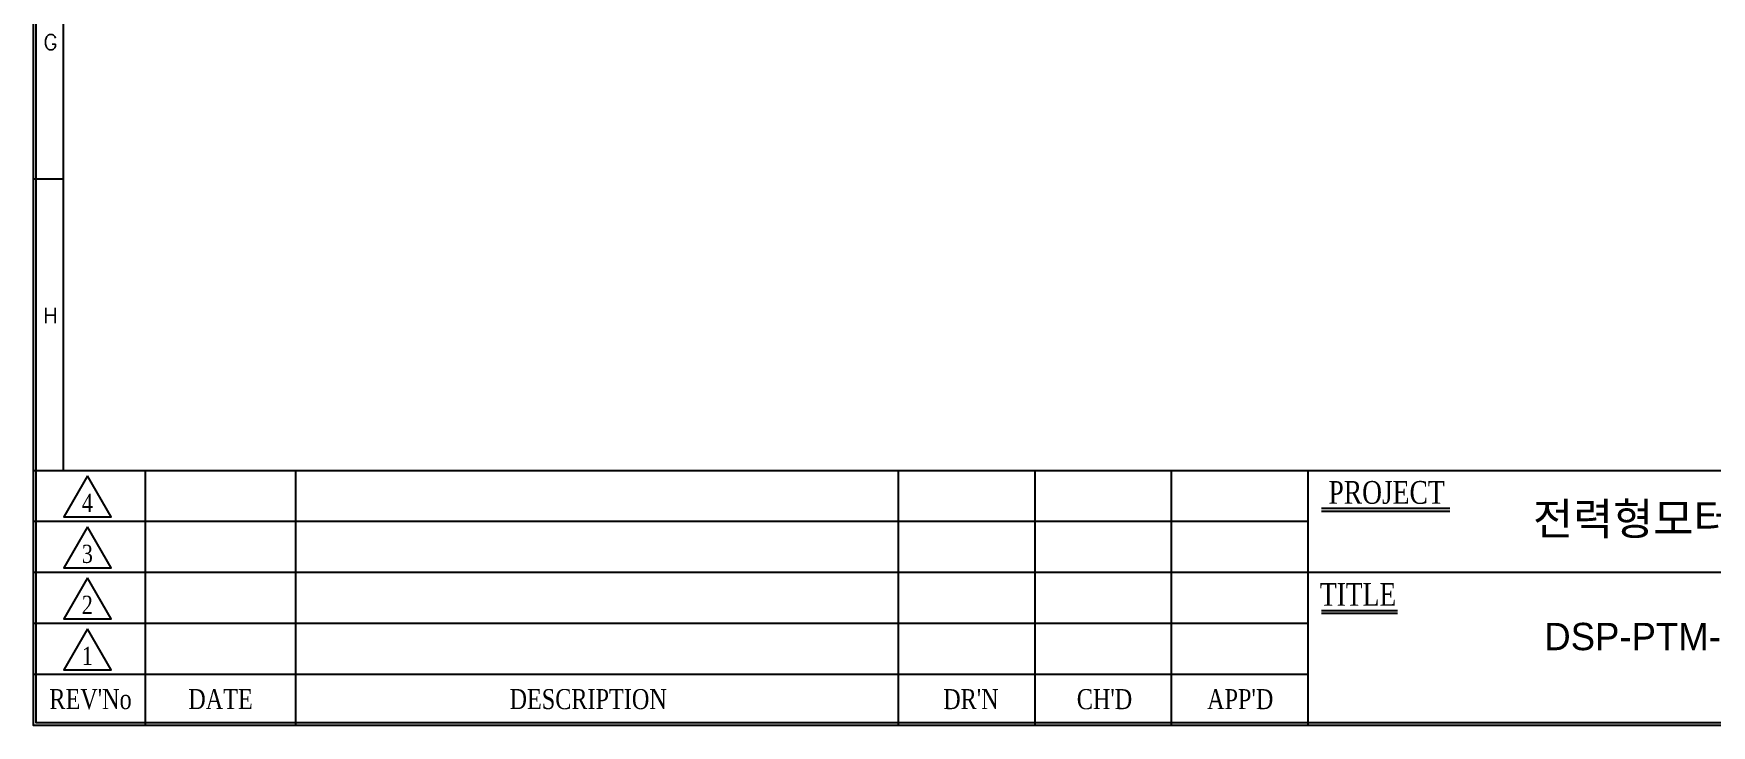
# Model space of a CAD drawing. Header units: millimetres. Extents: x 45 to 885, y 38 to 718.
# Drawn here: x 474.3 to 656.8, y 340.6 to 415.8 of the extents above; entities that cross this region are included whole.
import ezdxf
from ezdxf.enums import TextEntityAlignment as Align

# ---------------------------------------------------------------- set-up
doc = ezdxf.new("R2010")
doc.units = ezdxf.units.MM
for name, color, linetype in [('10', 1, 'Continuous'), ('20', 2, 'Continuous'), ('30', 3, 'Continuous'), ('40', 4, 'Continuous'), ('70', 7, 'Continuous'), ('ASHADE', 7, 'Continuous')]:
    doc.layers.add(name, color=color, linetype=linetype)
doc.styles.add('ghs', font='NGULIM.TTF')
doc.styles.add('SIMPLEX', font='SIMPLEX')
doc.styles.add('SS', font='batang.ttc', dxfattribs={"width": 0.8})

msp = doc.modelspace()

# ---------------------------------------------------------------- linework, layer by layer
at = {"layer": '10', "color": 7}
for p, q in [((614.342, 363.91), (628.31, 363.91)), ((614.342, 352.822), (622.595, 352.822))]:
    msp.add_line(p, q, dxfattribs=at)
for points in [[(480.122, 367.735), (477.55, 363.28), (482.694, 363.28)], [(480.122, 362.191), (477.55, 357.736), (482.694, 357.736)], [(480.122, 356.647), (477.55, 352.192), (482.694, 352.192)], [(480.122, 351.103), (477.55, 346.648), (482.694, 346.648)]]:
    msp.add_lwpolyline(points, close=True, dxfattribs=at)
at = {"layer": '20', "color": 7}
msp.add_line((477.525, 368.333), (477.525, 604.646), dxfattribs=at)
at = {"layer": '30', "color": 0, "linetype": 'ByBlock', "lineweight": 25}
msp.add_line((474.258, 400.013), (477.525, 400.013), dxfattribs=at)
at = {"layer": '40', "color": 7}
for p, q in [((486.401, 368.333), (486.401, 340.613)), ((502.736, 368.333), (502.736, 340.613)), ((568.308, 368.333), (568.308, 340.613)), ((583.158, 368.333), (583.158, 340.613)), ((598.008, 368.333), (598.008, 340.613)), ((612.858, 368.333), (612.858, 340.613)), ((612.858, 362.789), (474.258, 362.789)), ((612.858, 357.245), (474.258, 357.245)), ((701.958, 357.245), (612.858, 357.245)), ((612.858, 351.701), (474.258, 351.701)), ((612.858, 346.157), (474.258, 346.157))]:
    msp.add_line(p, q, dxfattribs=at)
at = {"layer": '70', "color": 7}
for p, q in [((474.258, 368.333), (850.458, 368.333)), ((614.342, 364.207), (628.31, 364.207)), ((614.342, 353.119), (622.595, 353.119))]:
    msp.add_line(p, q, dxfattribs=at)
for points in [[(850.458, 340.613), (474.258, 340.613), (474.258, 607.913), (850.458, 607.913)], [(850.161, 340.91), (474.555, 340.91), (474.555, 607.616), (850.161, 607.616)]]:
    msp.add_lwpolyline(points, close=True, dxfattribs=at)

# ---------------------------------------------------------------- texts
at = {"layer": '30', "color": 0, "linetype": 'ByBlock', "lineweight": 25, "style": 'SIMPLEX'}
msp.add_text('G', height=1.683, dxfattribs=at).set_placement((476.09, 414.863), align=Align.MIDDLE)
at = {"layer": '30', "color": 7, "style": 'SIMPLEX'}
msp.add_text('H', height=1.683, dxfattribs=at).set_placement((476.09, 385.163), align=Align.MIDDLE)
at = {"layer": '40', "color": 7, "style": 'SS', "width": 0.8}
for s, height, p in [('4', 1.98, (480.11, 363.814)), ('3', 1.98, (480.11, 358.27)), ('2', 1.98, (480.11, 352.726)), ('1', 1.98, (480.11, 347.182)), ("REV'No", 2.178, (480.455, 342.386)), ('DATE', 2.178, (494.59, 342.386)), ('DESCRIPTION', 2.178, (534.582, 342.386)), ("DR'N", 2.178, (576.208, 342.38)), ("CH'D", 2.178, (590.739, 342.38)), ("APP'D", 2.178, (605.499, 342.38))]:
    msp.add_text(s, height=height, dxfattribs=at).set_placement(p, align=Align.CENTER)
at = {"layer": '70', "color": 7, "style": 'SS', "width": 0.8}
for s, p in [('PROJECT', (621.419, 364.698)), ('TITLE', (618.315, 353.61))]:
    msp.add_text(s, height=2.475, dxfattribs=at).set_placement(p, align=Align.CENTER)
at = {"layer": 'ASHADE', "ltscale": 2, "style": 'ghs'}
for s, height, p in [('전력형모터보호계전기', 3.4749, (637.348, 361.324)), ('DSP-PTM-10Z7 /70Z7', 2.97, (638.576, 348.789))]:
    msp.add_text(s, height=height, dxfattribs=at).set_placement(p)

doc.saveas('drawing.dxf')
